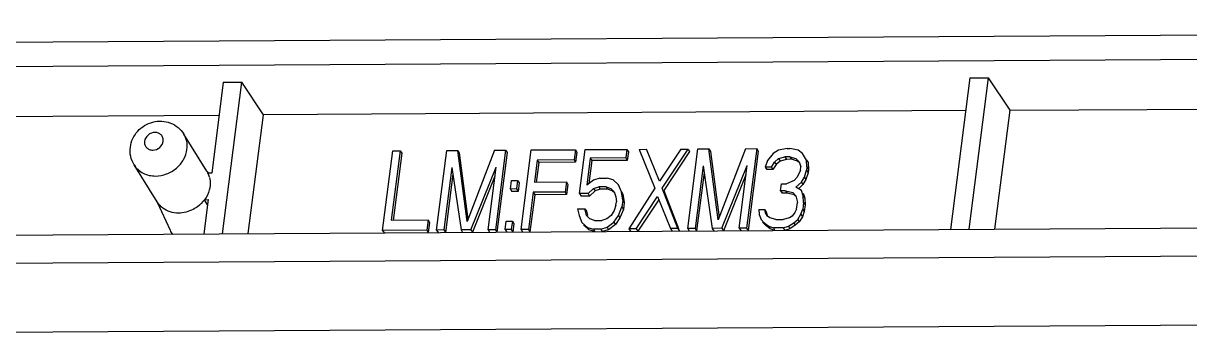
# Model space of a CAD drawing. Extents: x -1094 to 5067, y -562 to 305.
# Drawn here: x 231.97 to 261.9, y -104 to -96.07 of the extents above; entities that cross this region are included whole.
import ezdxf

# ---------------------------------------------------------------- set-up
doc = ezdxf.new("R2010")
doc.units = 0
doc.header["$LTSCALE"] = 1.21
doc.header["$MEASUREMENT"] = 0
doc.layers.get('0').update_dxf_attribs({"linetype": 'CONTINUOUS'})

msp = doc.modelspace()

# ---------------------------------------------------------------- linework, layer by layer
at = {"color": 7, "linetype": 'Continuous'}
for p, q in [((220.355, -96.621), (311.48, -96.069)), ((220.941, -97.236), (310.748, -96.692)), ((256.261, -97.465), (255.764, -101.35)), ((256.243, -101.347), (256.74, -97.462)), ((256.261, -97.465), (256.74, -97.462)), ((257.29, -98.298), (256.74, -97.462)), ((237.103, -97.581), (236.804, -99.909)), ((237.084, -101.463), (237.581, -97.578)), ((237.103, -97.581), (237.581, -97.578)), ((238.131, -98.414), (237.581, -97.578)), ((228.551, -98.472), (236.995, -98.421)), ((237.741, -101.459), (238.131, -98.414)), ((256.154, -98.305), (238.131, -98.414)), ((256.9, -101.343), (257.29, -98.298)), ((257.29, -98.298), (275.313, -98.189)), ((236.679, -99.858), (236.089, -98.908)), ((241.191, -101.376), (241.452, -99.337)), ((241.641, -99.336), (241.413, -101.115)), ((241.452, -99.337), (241.641, -99.336)), ((241.641, -99.336), (241.68, -99.399)), ((242.574, -101.368), (242.835, -99.328)), ((242.835, -99.328), (243.118, -99.327)), ((243.356, -101.146), (243.118, -99.327)), ((243.118, -99.327), (243.157, -99.39)), ((244.061, -99.321), (243.356, -101.146)), ((244.061, -99.321), (244.344, -99.319)), ((244.344, -99.319), (244.083, -101.359)), ((244.344, -99.319), (244.383, -99.383)), ((244.743, -101.355), (245.004, -99.315)), ((245.004, -99.315), (246.135, -99.308)), ((246.135, -99.308), (246.102, -99.569)), ((246.135, -99.308), (246.175, -99.372)), ((246.242, -100.435), (246.387, -99.307)), ((246.387, -99.307), (247.456, -99.3)), ((247.456, -99.3), (247.428, -99.517)), ((247.456, -99.3), (247.495, -99.364)), ((247.77, -99.299), (247.959, -99.297)), ((247.77, -99.299), (248.176, -100.293)), ((248.293, -100.119), (247.959, -99.297)), ((248.839, -99.292), (248.293, -100.119)), ((248.365, -100.292), (249.027, -99.291)), ((249.067, -99.354), (248.404, -100.356)), ((248.839, -99.292), (249.027, -99.291)), ((249.018, -101.329), (249.279, -99.289)), ((249.027, -99.291), (249.067, -99.354)), ((249.279, -99.289), (249.562, -99.288)), ((249.8, -101.107), (249.562, -99.288)), ((249.562, -99.288), (249.601, -99.351)), ((249.601, -99.351), (249.823, -101.047)), ((250.505, -99.282), (249.8, -101.107)), ((250.505, -99.282), (250.788, -99.28)), ((250.788, -99.28), (250.526, -101.32)), ((250.827, -99.344), (250.566, -101.383)), ((250.788, -99.28), (250.827, -99.344)), ((251.348, -99.32), (251.211, -99.408)), ((251.573, -99.276), (251.348, -99.32)), ((251.573, -99.276), (251.636, -99.275)), ((251.851, -99.317), (251.636, -99.275)), ((251.965, -99.403), (251.851, -99.317)), ((241.68, -99.399), (241.459, -101.121)), ((243.157, -99.39), (243.379, -101.086)), ((244.383, -99.383), (244.122, -101.422)), ((245.159, -99.575), (245.087, -100.139)), ((245.199, -99.638), (245.134, -100.145)), ((246.102, -99.569), (245.159, -99.575)), ((245.159, -99.575), (245.199, -99.638)), ((246.141, -99.632), (245.199, -99.638)), ((246.102, -99.569), (246.141, -99.632)), ((246.175, -99.372), (246.141, -99.632)), ((246.516, -99.523), (246.427, -100.217)), ((246.556, -99.586), (246.48, -100.178)), ((247.428, -99.517), (246.516, -99.523)), ((246.516, -99.523), (246.556, -99.586)), ((247.467, -99.581), (246.556, -99.586)), ((247.428, -99.517), (247.467, -99.581)), ((247.495, -99.364), (247.467, -99.581)), ((251.063, -99.582), (251.009, -99.756)), ((251.211, -99.408), (251.063, -99.582)), ((251.166, -99.755), (251.246, -99.624)), ((251.246, -99.624), (251.351, -99.537)), ((251.246, -99.624), (251.285, -99.688)), ((251.391, -99.6), (251.285, -99.688)), ((251.351, -99.537), (251.514, -99.493)), ((251.351, -99.537), (251.391, -99.6)), ((251.553, -99.556), (251.391, -99.6)), ((251.64, -99.492), (251.514, -99.493)), ((251.514, -99.493), (251.553, -99.556)), ((251.679, -99.555), (251.553, -99.556)), ((251.64, -99.492), (251.679, -99.555)), ((251.64, -99.492), (251.791, -99.534)), ((251.831, -99.598), (251.679, -99.555)), ((251.791, -99.534), (251.875, -99.621)), ((251.863, -99.631), (251.831, -99.598)), ((251.875, -99.621), (251.921, -99.75)), ((252.069, -99.576), (251.965, -99.403)), ((252.078, -99.749), (252.069, -99.576)), ((252.069, -99.576), (252.108, -99.639)), ((252.108, -99.639), (252.117, -99.813)), ((235.405, -100.649), (234.815, -99.699)), ((236.679, -99.858), (236.708, -99.91)), ((236.683, -99.855), (236.719, -99.901)), ((236.804, -99.909), (236.708, -99.91)), ((242.968, -99.761), (242.762, -101.367)), ((242.993, -99.934), (242.802, -101.43)), ((242.968, -99.761), (243.202, -101.364)), ((243.454, -101.363), (244.1, -99.754)), ((243.894, -101.36), (244.1, -99.754)), ((249.412, -99.722), (249.206, -101.328)), ((249.437, -99.895), (249.245, -101.391)), ((249.412, -99.722), (249.646, -101.325)), ((249.898, -101.323), (250.543, -99.715)), ((250.513, -99.952), (249.937, -101.387)), ((250.338, -101.321), (250.543, -99.715)), ((251.166, -99.755), (251.009, -99.756)), ((251.009, -99.756), (251.049, -99.819)), ((251.206, -99.818), (251.049, -99.819)), ((251.166, -99.755), (251.206, -99.818)), ((251.285, -99.688), (251.206, -99.818)), ((251.91, -99.837), (251.825, -100.011)), ((251.91, -99.837), (251.921, -99.75)), ((252.013, -100.01), (252.067, -99.836)), ((252.106, -99.9), (252.053, -100.073)), ((252.078, -99.749), (252.067, -99.836)), ((252.067, -99.836), (252.106, -99.9)), ((252.078, -99.749), (252.117, -99.813)), ((252.117, -99.813), (252.106, -99.9)), ((244.069, -99.991), (243.493, -101.426)), ((244.467, -100.316), (244.495, -100.099)), ((244.495, -100.099), (244.652, -100.098)), ((244.652, -100.098), (244.625, -100.315)), ((244.652, -100.098), (244.692, -100.161)), ((244.692, -100.161), (244.664, -100.378)), ((245.087, -100.139), (245.904, -100.134)), ((245.904, -100.134), (245.871, -100.394)), ((245.904, -100.134), (245.944, -100.197)), ((245.944, -100.197), (245.91, -100.457)), ((246.601, -100.086), (246.427, -100.217)), ((246.764, -100.042), (246.601, -100.086)), ((246.764, -100.042), (246.953, -100.041)), ((247.104, -100.083), (246.953, -100.041)), ((247.245, -100.212), (247.104, -100.083)), ((247.317, -100.385), (247.245, -100.212)), ((251.403, -100.36), (251.425, -100.187)), ((251.425, -100.187), (251.551, -100.186)), ((251.751, -100.098), (251.551, -100.186)), ((251.825, -100.011), (251.751, -100.098)), ((251.791, -100.271), (251.934, -100.14)), ((251.973, -100.204), (251.857, -100.31)), ((251.934, -100.14), (252.013, -100.01)), ((251.934, -100.14), (251.973, -100.204)), ((252.053, -100.073), (251.973, -100.204)), ((252.013, -100.01), (252.053, -100.073)), ((244.625, -100.315), (244.467, -100.316)), ((244.467, -100.316), (244.507, -100.379)), ((244.664, -100.378), (244.507, -100.379)), ((244.625, -100.315), (244.664, -100.378)), ((245.054, -100.399), (244.931, -101.354)), ((245.093, -100.462), (244.971, -101.417)), ((245.871, -100.394), (245.054, -100.399)), ((245.054, -100.399), (245.093, -100.462)), ((245.91, -100.457), (245.093, -100.462)), ((245.871, -100.394), (245.91, -100.457)), ((246.462, -100.434), (246.242, -100.435)), ((246.242, -100.435), (246.282, -100.498)), ((246.502, -100.497), (246.282, -100.498)), ((246.462, -100.434), (246.605, -100.303)), ((246.462, -100.434), (246.502, -100.497)), ((246.644, -100.366), (246.502, -100.497)), ((246.605, -100.303), (246.736, -100.259)), ((246.605, -100.303), (246.644, -100.366)), ((246.776, -100.322), (246.644, -100.366)), ((246.925, -100.258), (246.736, -100.259)), ((246.736, -100.259), (246.776, -100.322)), ((246.964, -100.321), (246.776, -100.322)), ((246.925, -100.258), (246.964, -100.321)), ((246.925, -100.258), (247.045, -100.3)), ((247.084, -100.364), (246.964, -100.321)), ((247.045, -100.3), (247.128, -100.386)), ((247.117, -100.397), (247.084, -100.364)), ((247.128, -100.386), (247.174, -100.516)), ((247.174, -100.516), (247.189, -100.646)), ((247.352, -100.602), (247.317, -100.385)), ((247.317, -100.385), (247.356, -100.449)), ((247.356, -100.449), (247.391, -100.665)), ((248.176, -100.293), (247.509, -101.338)), ((247.697, -101.337), (248.243, -100.51)), ((248.243, -100.51), (248.577, -101.331)), ((248.766, -101.33), (248.365, -100.292)), ((248.404, -100.356), (248.781, -101.331)), ((251.403, -100.36), (251.442, -100.424)), ((251.529, -100.36), (251.403, -100.36)), ((251.568, -100.423), (251.442, -100.424)), ((251.529, -100.36), (251.568, -100.423)), ((251.529, -100.36), (251.712, -100.402)), ((251.751, -100.465), (251.568, -100.423)), ((251.712, -100.402), (251.795, -100.488)), ((251.787, -100.502), (251.751, -100.465)), ((251.937, -100.357), (251.791, -100.271)), ((251.795, -100.488), (251.836, -100.661)), ((251.983, -100.487), (251.937, -100.357)), ((251.977, -100.421), (252.023, -100.55)), ((251.993, -100.66), (251.983, -100.487)), ((251.983, -100.487), (252.023, -100.55)), ((252.023, -100.55), (252.032, -100.724)), ((235.401, -100.651), (235.736, -101.375)), ((236.717, -100.589), (236.605, -101.466)), ((236.621, -100.59), (236.717, -100.589)), ((236.7, -100.721), (236.621, -100.59)), ((246.192, -100.826), (246.381, -100.824)), ((246.192, -100.826), (246.233, -100.999)), ((246.422, -100.998), (246.381, -100.824)), ((246.381, -100.824), (246.42, -100.888)), ((247.178, -100.733), (247.13, -100.863)), ((247.178, -100.733), (247.189, -100.646)), ((247.239, -100.993), (247.33, -100.775)), ((247.369, -100.839), (247.278, -101.056)), ((247.352, -100.602), (247.33, -100.775)), ((247.33, -100.775), (247.369, -100.839)), ((247.352, -100.602), (247.391, -100.665)), ((247.391, -100.665), (247.369, -100.839)), ((248.282, -100.573), (247.737, -101.4)), ((250.839, -100.841), (250.996, -100.84)), ((250.839, -100.841), (250.854, -100.971)), ((251.016, -100.926), (250.996, -100.84)), ((250.996, -100.84), (251.035, -100.903)), ((251.813, -100.835), (251.771, -100.922)), ((251.813, -100.835), (251.836, -100.661)), ((251.922, -100.964), (251.97, -100.834)), ((251.993, -100.66), (251.97, -100.834)), ((251.97, -100.834), (252.01, -100.897)), ((251.993, -100.66), (252.032, -100.724)), ((252.032, -100.724), (252.01, -100.897)), ((241.413, -101.115), (242.356, -101.109)), ((242.356, -101.109), (242.322, -101.369)), ((242.356, -101.109), (242.395, -101.172)), ((244.334, -101.357), (244.362, -101.14)), ((244.362, -101.14), (244.519, -101.139)), ((244.519, -101.139), (244.491, -101.356)), ((244.519, -101.139), (244.558, -101.203)), ((246.233, -100.999), (246.305, -101.172)), ((246.42, -100.888), (246.445, -100.992)), ((246.505, -101.084), (246.422, -100.998)), ((246.625, -101.127), (246.505, -101.084)), ((246.625, -101.127), (246.814, -101.125)), ((246.945, -101.081), (246.814, -101.125)), ((247.05, -100.994), (246.945, -101.081)), ((247.13, -100.863), (247.05, -100.994)), ((247.122, -101.167), (247.239, -100.993)), ((247.278, -101.056), (247.162, -101.23)), ((247.239, -100.993), (247.278, -101.056)), ((250.854, -100.971), (250.9, -101.101)), ((250.9, -101.101), (250.907, -101.113)), ((250.9, -101.101), (250.983, -101.187)), ((251.068, -101.013), (251.016, -100.926)), ((251.035, -100.903), (251.056, -100.99)), ((251.125, -101.056), (251.068, -101.013)), ((251.277, -101.098), (251.125, -101.056)), ((251.277, -101.098), (251.466, -101.097)), ((251.628, -101.053), (251.466, -101.097)), ((251.697, -101.009), (251.628, -101.053)), ((251.771, -100.922), (251.697, -101.009)), ((251.737, -101.182), (251.843, -101.095)), ((251.843, -101.095), (251.922, -100.964)), ((251.843, -101.095), (251.882, -101.158)), ((251.962, -101.028), (251.882, -101.158)), ((251.922, -100.964), (251.962, -101.028)), ((252.01, -100.897), (251.962, -101.028)), ((229.415, -101.509), (263.922, -101.3)), ((242.322, -101.369), (241.191, -101.376)), ((241.191, -101.376), (241.23, -101.44)), ((242.322, -101.369), (242.362, -101.433)), ((242.395, -101.172), (242.362, -101.433)), ((242.762, -101.367), (242.574, -101.368)), ((242.574, -101.368), (242.613, -101.431)), ((242.762, -101.367), (242.802, -101.43)), ((243.454, -101.363), (243.202, -101.364)), ((243.202, -101.364), (243.242, -101.427)), ((243.454, -101.363), (243.493, -101.426)), ((244.083, -101.359), (243.894, -101.36)), ((243.894, -101.36), (243.933, -101.423)), ((244.083, -101.359), (244.122, -101.422)), ((244.491, -101.356), (244.334, -101.357)), ((244.334, -101.357), (244.373, -101.421)), ((244.491, -101.356), (244.531, -101.42)), ((244.558, -101.203), (244.531, -101.42)), ((244.931, -101.354), (244.743, -101.355)), ((244.743, -101.355), (244.782, -101.418)), ((244.931, -101.354), (244.971, -101.417)), ((246.305, -101.172), (246.446, -101.301)), ((246.485, -101.364), (246.344, -101.235)), ((246.446, -101.301), (246.485, -101.364)), ((246.446, -101.301), (246.597, -101.343)), ((246.637, -101.407), (246.485, -101.364)), ((246.786, -101.342), (246.597, -101.343)), ((246.597, -101.343), (246.637, -101.407)), ((246.786, -101.342), (246.949, -101.298)), ((246.786, -101.342), (246.825, -101.406)), ((246.988, -101.361), (246.825, -101.406)), ((246.949, -101.298), (247.122, -101.167)), ((246.949, -101.298), (246.988, -101.361)), ((247.162, -101.23), (246.988, -101.361)), ((247.122, -101.167), (247.162, -101.23)), ((247.697, -101.337), (247.509, -101.338)), ((247.509, -101.338), (247.548, -101.401)), ((247.697, -101.337), (247.737, -101.4)), ((248.766, -101.33), (248.577, -101.331)), ((248.577, -101.331), (248.617, -101.395)), ((248.766, -101.33), (248.805, -101.394)), ((249.206, -101.328), (249.018, -101.329)), ((249.018, -101.329), (249.057, -101.392)), ((249.206, -101.328), (249.245, -101.391)), ((249.898, -101.323), (249.646, -101.325)), ((249.646, -101.325), (249.686, -101.388)), ((249.898, -101.323), (249.937, -101.387)), ((250.526, -101.32), (250.338, -101.321)), ((250.338, -101.321), (250.377, -101.384)), ((250.526, -101.32), (250.566, -101.383)), ((251.022, -101.25), (250.939, -101.164)), ((250.983, -101.187), (251.022, -101.25)), ((250.983, -101.187), (251.098, -101.273)), ((251.137, -101.336), (251.022, -101.25)), ((251.098, -101.273), (251.137, -101.336)), ((251.098, -101.273), (251.218, -101.315)), ((251.257, -101.379), (251.137, -101.336)), ((251.469, -101.314), (251.218, -101.315)), ((251.218, -101.315), (251.257, -101.379)), ((251.469, -101.314), (251.601, -101.27)), ((251.469, -101.314), (251.509, -101.377)), ((251.64, -101.333), (251.509, -101.377)), ((251.601, -101.27), (251.737, -101.182)), ((251.601, -101.27), (251.64, -101.333)), ((251.777, -101.246), (251.64, -101.333)), ((251.737, -101.182), (251.777, -101.246)), ((251.882, -101.158), (251.777, -101.246)), ((263.788, -102.032), (229.321, -102.241)), ((265.102, -103.789), (230.52, -103.999))]:
    msp.add_line(p, q, dxfattribs=at)
for centre, radius, start, end in [((236.19, -100.16), 0.576, 14.4108, 25.7761), ((236.322, -101.104), 0.646, 204.8083, 215.4263)]:
    msp.add_arc(centre, radius, start, end, dxfattribs=at)
for points, knots in [([(234.717, -99.241), (234.736, -99.092), (234.873, -98.8), (235.217, -98.597), (235.522, -98.566), (235.748, -98.613), (235.948, -98.728), (236.049, -98.844), (236.089, -98.908)], [0, 0, 0, 0, 0.248644, 0.498733, 0.624683, 0.750094, 0.875141, 1, 1, 1, 1]), ([(235.56, -99.091), (235.564, -99.062), (235.56, -99.003), (235.515, -98.926), (235.44, -98.876), (235.317, -98.854), (235.159, -98.914), (235.089, -99.033), (235.081, -99.094)], [0, 0, 0, 0, 0.12008, 0.237109, 0.356463, 0.482183, 0.744956, 1, 1, 1, 1]), ([(236.17, -99.299), (236.179, -99.231), (236.175, -99.093), (236.124, -98.964), (236.089, -98.908)], [0, 0, 0, 0, 0.506971, 1, 1, 1, 1]), ([(234.815, -99.699), (234.773, -99.632), (234.713, -99.482), (234.707, -99.32), (234.717, -99.241)], [0, 0, 0, 0, 0.499576, 1, 1, 1, 1]), ([(235.081, -99.094), (235.078, -99.122), (235.082, -99.181), (235.126, -99.258), (235.202, -99.308), (235.325, -99.33), (235.482, -99.27), (235.553, -99.152), (235.56, -99.091)], [0, 0, 0, 0, 0.12008, 0.237109, 0.356463, 0.482183, 0.744956, 1, 1, 1, 1]), ([(235.365, -99.983), (235.46, -99.983), (235.655, -99.945), (235.908, -99.795), (236.095, -99.572), (236.159, -99.39), (236.17, -99.299)], [0, 0, 0, 0, 0.250949, 0.50706, 0.759163, 1, 1, 1, 1]), ([(234.815, -99.699), (234.87, -99.787), (235.037, -99.938), (235.255, -99.984), (235.365, -99.983)], [0, 0, 0, 0, 0.485583, 1, 1, 1, 1]), ([(236.761, -100.249), (236.757, -100.279), (236.733, -100.401), (236.676, -100.515), (236.621, -100.59)], [0, 0, 0, 0, 0.244296, 1, 1, 1, 1]), ([(236.747, -100.017), (236.762, -100.073), (236.77, -100.152), (236.763, -100.23), (236.761, -100.249)], [0, 0, 0, 0, 0.745487, 1, 1, 1, 1]), ([(235.955, -100.933), (235.882, -100.934), (235.737, -100.914), (235.606, -100.848), (235.55, -100.806)], [0, 0, 0, 0, 0.510868, 1, 1, 1, 1]), ([(236.437, -100.772), (236.402, -100.797), (236.256, -100.887), (236.083, -100.933), (235.955, -100.933)], [0, 0, 0, 0, 0.254753, 1, 1, 1, 1])]:
    msp.add_open_spline(points, degree=3, knots=knots, dxfattribs=at)
for points in [[(235.55, -100.806), (235.493, -100.764), (235.443, -100.71), (235.405, -100.649)], [(236.621, -100.59), (236.57, -100.659), (236.507, -100.721), (236.437, -100.772)]]:
    msp.add_open_spline(points, degree=3, dxfattribs=at)

doc.saveas('drawing.dxf')
